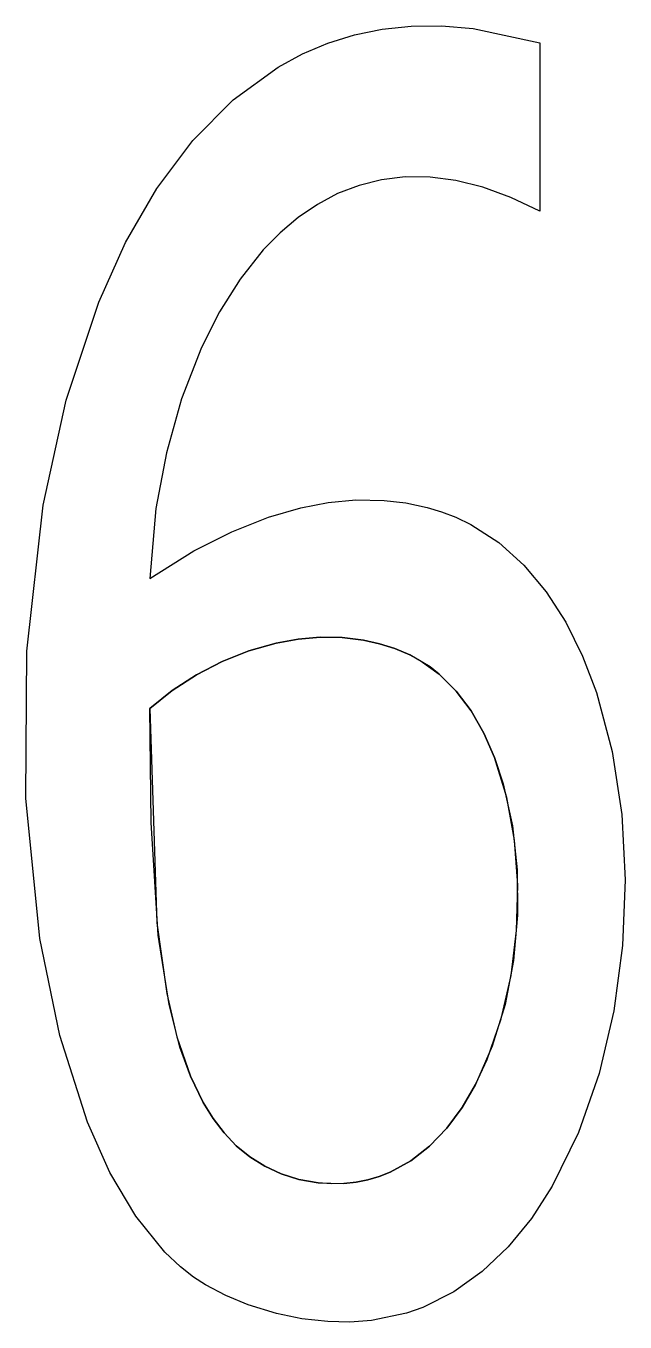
# Model space of a CAD drawing. Extents: x 0.16 to 1.12, y 0.11 to 2.17.
import ezdxf

# ---------------------------------------------------------------- set-up
doc = ezdxf.new("R2010")
doc.units = 0
doc.layers.add('6', color=7, linetype='CONTINUOUS')

msp = doc.modelspace()

# ---------------------------------------------------------------- linework, layer by layer
at = {"layer": '6'}
for points in [[(0.9815, 2.1463, 5.7484), (0.9815, 1.8782, 5.7484), (0.9351, 1.9002, 5.7484), (0.8904, 1.9164, 5.7484), (0.8475, 1.9271, 5.7484), (0.8064, 1.9324, 5.7484), (0.7669, 1.9327, 5.7484), (0.7293, 1.9283, 5.7484), (0.6934, 1.9194, 5.7484), (0.6593, 1.9062, 5.7484), (0.627, 1.8891, 5.7484), (0.5965, 1.8682, 5.7484), (0.5678, 1.844, 5.7484), (0.5409, 1.8165, 5.7484), (0.5039, 1.7701, 5.7484), (0.4711, 1.718, 5.7484), (0.4425, 1.6611, 5.7484), (0.4108, 1.5796, 5.7484), (0.3866, 1.4934, 5.7484), (0.37, 1.4046, 5.7484), (0.36, 1.2933, 5.7484), (0.4301, 1.3371, 5.7484), (0.4908, 1.3677, 5.7484), (0.549, 1.3907, 5.7484), (0.6009, 1.4057, 5.7484), (0.6441, 1.414, 5.7484), (0.6884, 1.4183, 5.7484), (0.7335, 1.4177, 5.7484), (0.7677, 1.4138, 5.7484), (0.8019, 1.4064, 5.7484), (0.8247, 1.3995, 5.7484), (0.8474, 1.3908, 5.7484), (0.8714, 1.3794, 5.7484), (0.916, 1.3507, 5.7484), (0.956, 1.3147, 5.7484), (0.9915, 1.272, 5.7484), (1.0226, 1.2235, 5.7484), (1.0492, 1.1697, 5.7484), (1.0714, 1.1115, 5.7484), (1.0964, 1.0174, 5.7484), (1.1116, 0.9172, 5.7484), (1.117, 0.8135, 5.7484), (1.1128, 0.7086, 5.7484), (1.0991, 0.6048, 5.7484), (1.0758, 0.5048, 5.7484), (1.0431, 0.4107, 5.7484), (1.0011, 0.3252, 5.7484), (0.968, 0.2741, 5.7484), (0.9308, 0.2285, 5.7484), (0.8895, 0.1892, 5.7484), (0.8442, 0.1569, 5.7484), (0.7948, 0.1323, 5.7484), (0.7687, 0.1231, 5.7484), (0.7134, 0.1114, 5.7484), (0.6787, 0.1089, 5.7484), (0.6438, 0.1096, 5.7484), (0.6023, 0.1142, 5.7484), (0.5618, 0.1227, 5.7484), (0.5169, 0.1365, 5.7484), (0.4813, 0.1513, 5.7484), (0.4491, 0.1683, 5.7484), (0.4299, 0.1806, 5.7484), (0.4088, 0.1967, 5.7484), (0.3839, 0.2203, 5.7484), (0.3378, 0.2774, 5.7484), (0.2967, 0.3469, 5.7484), (0.2607, 0.4272, 5.7484), (0.2168, 0.5651, 5.7484), (0.1851, 0.7197, 5.7484), (0.1629, 0.9435, 5.7484), (0.1643, 1.1774, 5.7484), (0.1906, 1.4102, 5.7484), (0.2272, 1.5775, 5.7484), (0.2788, 1.7331, 5.7484), (0.3217, 1.8281, 5.7484), (0.3716, 1.9145, 5.7484), (0.4286, 1.9908, 5.7484), (0.4928, 2.0557, 5.7484), (0.5645, 2.1078, 5.7484), (0.6031, 2.1286, 5.7484), (0.6436, 2.1457, 5.7484), (0.686, 2.1589, 5.7484), (0.7303, 2.168, 5.7484), (0.7766, 2.1728, 5.7484), (0.8248, 2.1733, 5.7484), (0.875, 2.1691, 5.7484)], [(0.36, 1.0862, 5.7484), (0.396, 1.1147, 5.7484), (0.4346, 1.1397, 5.7484), (0.4754, 1.1609, 5.7484), (0.5178, 1.1778, 5.7484), (0.5613, 1.1901, 5.7484), (0.5964, 1.1965, 5.7484), (0.6315, 1.1995, 5.7484), (0.6664, 1.1991, 5.7484), (0.7007, 1.195, 5.7484), (0.7259, 1.1894, 5.7484), (0.7505, 1.1816, 5.7484), (0.7743, 1.1715, 5.7484), (0.7908, 1.1626, 5.7484), (0.8212, 1.1408, 5.7484), (0.8482, 1.1139, 5.7484), (0.8718, 1.0824, 5.7484), (0.8922, 1.047, 5.7484), (0.9092, 1.0082, 5.7484), (0.923, 0.9664, 5.7484), (0.9377, 0.8995, 5.7484), (0.9452, 0.829, 5.7484), (0.9456, 0.7568, 5.7484), (0.9391, 0.6847, 5.7484), (0.9258, 0.6146, 5.7484), (0.9056, 0.5481, 5.7484), (0.8789, 0.4872, 5.7484), (0.8574, 0.4506, 5.7484), (0.8331, 0.4178, 5.7484), (0.8058, 0.3893, 5.7484), (0.7758, 0.3657, 5.7484), (0.743, 0.3475, 5.7484), (0.7255, 0.3406, 5.7484), (0.7074, 0.3352, 5.7484), (0.6886, 0.3315, 5.7484), (0.6691, 0.3295, 5.7484), (0.6489, 0.3292, 5.7484), (0.6281, 0.3308, 5.7484), (0.5973, 0.3362, 5.7484), (0.5691, 0.345, 5.7484), (0.5431, 0.357, 5.7484), (0.5195, 0.372, 5.7484), (0.4979, 0.3898, 5.7484), (0.4785, 0.4103, 5.7484), (0.4609, 0.4333, 5.7484), (0.4452, 0.4586, 5.7484), (0.4249, 0.5006, 5.7484), (0.4082, 0.5469, 5.7484), (0.3908, 0.6145, 5.7484), (0.3736, 0.7254, 5.7484), (0.3623, 0.9048, 5.7484)], [(0.6281, 0.3308, 5.7484), (0.6691, 0.3295, 5.7484), (0.6886, 0.3315, 5.7484), (0.7074, 0.3352, 5.7484), (0.7255, 0.3406, 5.7484), (0.743, 0.3475, 5.7484), (0.7758, 0.3657, 5.7484), (0.8058, 0.3893, 5.7484), (0.8331, 0.4178, 5.7484), (0.8574, 0.4506, 5.7484), (0.8789, 0.4872, 5.7484), (0.8975, 0.5271, 5.7484), (0.9198, 0.5919, 5.7484), (0.9354, 0.6611, 5.7484), (0.9442, 0.7327, 5.7484), (0.9461, 0.805, 5.7484), (0.941, 0.8763, 5.7484), (0.9287, 0.9446, 5.7484), (0.9092, 1.0082, 5.7484), (0.8922, 1.047, 5.7484), (0.8718, 1.0824, 5.7484), (0.8482, 1.1139, 5.7484), (0.8212, 1.1408, 5.7484), (0.8064, 1.1524, 5.7484), (0.7743, 1.1715, 5.7484), (0.7505, 1.1816, 5.7484), (0.7259, 1.1894, 5.7484), (0.7007, 1.195, 5.7484), (0.6664, 1.1991, 5.7484), (0.6315, 1.1995, 5.7484), (0.5964, 1.1965, 5.7484), (0.5613, 1.1901, 5.7484), (0.5178, 1.1778, 5.7484), (0.4754, 1.1609, 5.7484), (0.4346, 1.1397, 5.7484), (0.396, 1.1147, 5.7484), (0.36, 1.0862, 5.7484), (0.3716, 0.7448, 5.7484), (0.3872, 0.6322, 5.7484), (0.4033, 0.5632, 5.7484), (0.4249, 0.5006, 5.7484), (0.4452, 0.4586, 5.7484), (0.4609, 0.4333, 5.7484), (0.4785, 0.4103, 5.7484), (0.4979, 0.3898, 5.7484), (0.5195, 0.372, 5.7484), (0.5431, 0.357, 5.7484), (0.5691, 0.345, 5.7484), (0.5973, 0.3362, 5.7484)]]:
    msp.add_polyline3d(points, close=True, dxfattribs=at)

doc.saveas('drawing.dxf')
